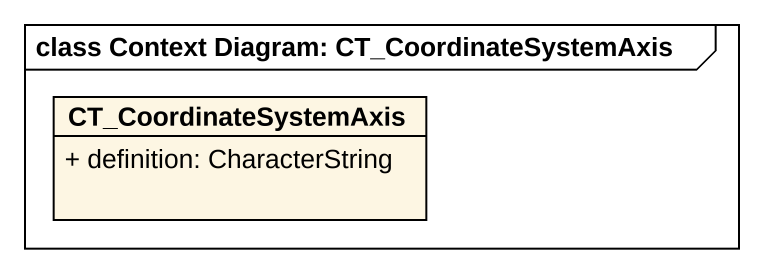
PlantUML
@startuml
mainframe class Context Diagram: CT_CoordinateSystemAxis
hide circle
hide empty members
skinparam classAttributeIconSize 0
class CT_CoordinateSystemAxis {
  + definition: CharacterString
}
@enduml
